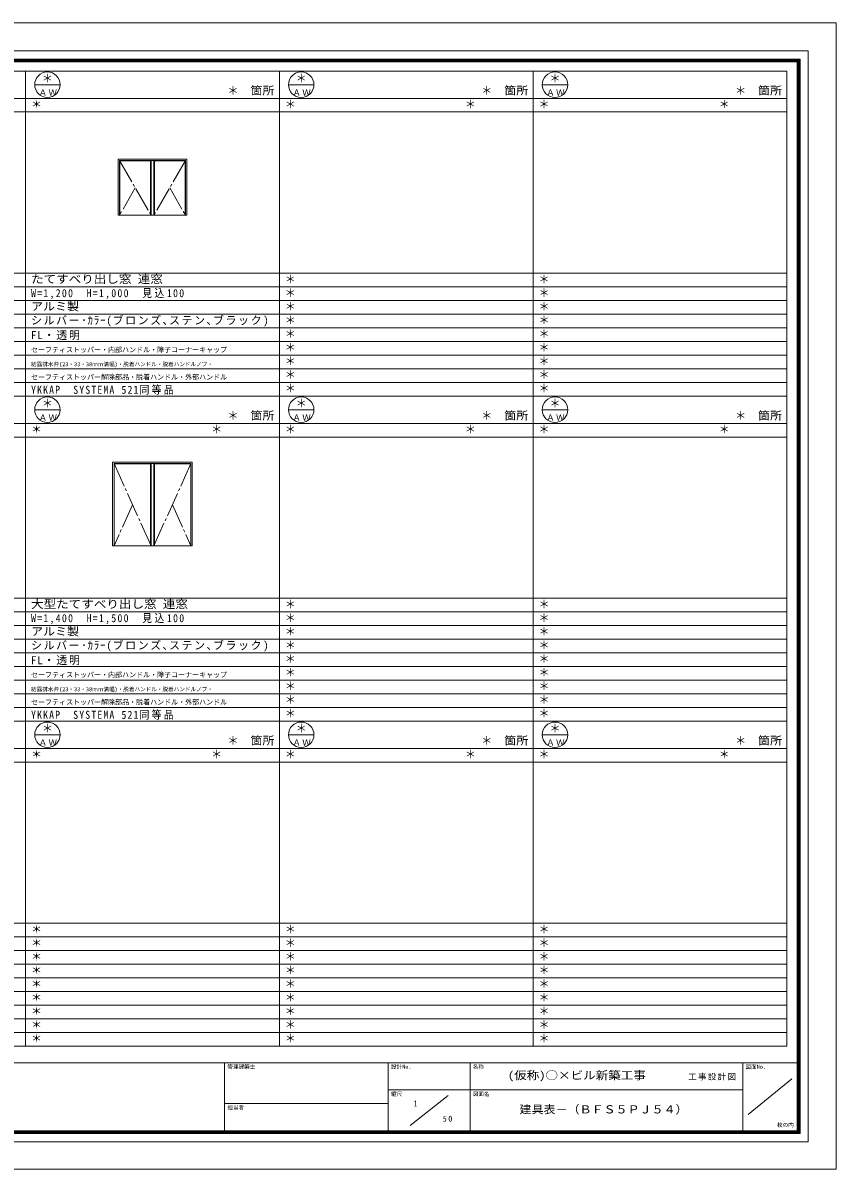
# Model space of a CAD drawing. Units: millimetres, scale not verified. Extents: x -14850 to 14850, y -10500 to 10500.
# Drawn here: x -49 to 14850, y -10500 to 10500 of the extents above; entities that cross this region are included whole.
import ezdxf
from ezdxf.enums import TextEntityAlignment as Align

# ---------------------------------------------------------------- set-up
doc = ezdxf.new("R2010")
doc.units = ezdxf.units.MM
doc.header["$LTSCALE"] = 50
doc.linetypes.add('CHAIN2', pattern=[12, 9, -1, 1, -1])
doc.layers.add('0-0_0', color=7, linetype='Continuous')
doc.layers.add('0-1_USER1', color=7, linetype='Continuous', lineweight=9)
doc.layers.add('0-2_YKK_ZWAK', color=4, linetype='Continuous', lineweight=9)
doc.styles.add('ＭＳ ゴシック', font='')
doc.styles.get('ＭＳ ゴシック').set_extended_font_data('MS Gothic')

msp = doc.modelspace()

# ---------------------------------------------------------------- linework, layer by layer
at = {"layer": '0-1_USER1'}
for p, q in [((-14850, 10500), (14850, 10500)), ((14850, -10500), (14850, 10500)), ((-14340.23, 9987.41), (14340.79, 9987.41)), ((14340.79, -9999.25), (14340.79, 9987.41)), ((-14190.23, 9837.97), (14190.23, 9837.97)), ((-14177.82, 9825.57), (14177.82, 9825.57)), ((-14164.85, 9812.59), (14165.42, 9812.59)), ((-14152.44, 9799.62), (14152.45, 9799.62)), ((-14140.04, 9787.22), (14140.04, 9787.22)), ((14140.04, -9799.06), (14140.04, 9787.22)), ((14152.45, -9812.03), (14152.45, 9799.62)), ((14165.42, -9825), (14165.42, 9812.59)), ((14177.82, -9837.41), (14177.82, 9825.57)), ((14190.23, -9849.81), (14190.23, 9837.97)), ((-13949.96, 9617.94), (13950.04, 9617.94)), ((0.04, -8247.06), (0.04, 9617.94)), ((4650.04, -8247.06), (4650.04, 9617.94)), ((9300.04, -8247.06), (9300.04, 9617.94)), ((13950.04, -8247.06), (13950.04, 9617.94)), ((166.71, 9367.94), (633.37, 9367.94)), ((4816.7, 9367.94), (5283.37, 9367.94)), ((9466.7, 9367.94), (9933.37, 9367.94)), ((-13949.96, 9117.94), (13950.04, 9117.94)), ((-13949.96, 8867.94), (13950.04, 8867.94)), ((-13949.96, 5912.94), (13950.04, 5912.94)), ((-13949.96, 5662.94), (13950.04, 5662.94)), ((-13949.96, 5412.94), (13950.04, 5412.94)), ((-13949.96, 5162.94), (13950.04, 5162.94)), ((-13949.96, 4912.94), (13950.04, 4912.94)), ((-13949.96, 4662.94), (13950.04, 4662.94)), ((-9299.96, 4412.94), (13950.04, 4412.94)), ((-9299.96, 4162.94), (13950.04, 4162.94)), ((-13949.96, 3912.94), (13950.04, 3912.94)), ((-13949.96, 3662.94), (13950.04, 3662.94)), ((166.71, 3412.94), (633.37, 3412.94)), ((4816.7, 3412.94), (5283.37, 3412.94)), ((9466.7, 3412.94), (9933.37, 3412.94)), ((-13949.96, 3162.94), (13950.04, 3162.94)), ((-13949.96, 2912.94), (13950.04, 2912.94)), ((-13949.96, -42.06), (13950.04, -42.06)), ((-13949.96, -292.06), (13950.04, -292.06)), ((-13949.96, -542.06), (13950.04, -542.06)), ((-13949.96, -792.06), (13950.04, -792.06)), ((-13949.96, -1042.06), (13950.04, -1042.06)), ((-13949.96, -1292.06), (13950.04, -1292.06)), ((-9299.96, -1542.06), (13950.04, -1542.06)), ((-9299.96, -1792.06), (13950.04, -1792.06)), ((-13949.96, -2042.06), (13950.04, -2042.06)), ((-13949.96, -2292.06), (13950.04, -2292.06)), ((166.71, -2542.06), (633.37, -2542.06)), ((4816.7, -2542.06), (5283.37, -2542.06)), ((9466.7, -2542.06), (9933.37, -2542.06)), ((-13949.96, -2792.06), (13950.04, -2792.06)), ((-13949.96, -3042.06), (13950.04, -3042.06)), ((-13949.96, -5997.06), (13950.04, -5997.06)), ((-13949.96, -6247.06), (13950.04, -6247.06)), ((-13949.96, -6497.06), (13950.04, -6497.06)), ((-13949.96, -6747.06), (13950.04, -6747.06)), ((-13949.96, -6997.06), (13950.04, -6997.06)), ((-13949.96, -7247.06), (13950.04, -7247.06)), ((-9299.96, -7497.06), (13950.04, -7497.06)), ((-9299.96, -7747.06), (13950.04, -7747.06)), ((-13949.96, -7997.06), (13950.04, -7997.06)), ((-13949.96, -8247.06), (13950.04, -8247.06)), ((-14190.23, -8550.56), (14190.23, -8550.56)), ((3646.81, -8550.56), (3646.81, -9849.81)), ((6644.55, -8550.56), (6644.55, -9849.81)), ((8143.42, -8550.56), (8143.42, -9849.81)), ((13140.79, -8550.56), (13140.79, -9849.81)), ((14040.23, -8848.87), (13240.6, -9498.5)), ((6644.55, -9049.62), (13140.79, -9049.62)), ((7744.17, -9148.87), (7043.8, -9699.25)), ((6644.55, -9299.44), (3646.81, -9299.44)), ((14190.23, -9849.81), (-14190.23, -9849.81)), ((14177.82, -9837.41), (-14177.82, -9837.41)), ((14165.42, -9825), (-14164.85, -9825)), ((14152.45, -9812.03), (-14152.44, -9812.03)), ((14140.04, -9799.06), (-14140.04, -9799.06)), ((14340.79, -9999.25), (-14340.23, -9999.25)), ((-14850, -10500), (14850, -10500))]:
    msp.add_line(p, q, dxfattribs=at)
for centre in [(400.04, 9367.94), (5050.04, 9367.94), (9700.04, 9367.94), (400.04, 3412.94), (5050.04, 3412.94), (9700.04, 3412.94), (400.04, -2542.06), (5050.04, -2542.06), (9700.04, -2542.06)]:
    msp.add_circle(centre, 233.33, dxfattribs=at)
at = {"layer": '0-2_YKK_ZWAK'}
for p, q in [((1695.04, 6975.44), (1695.04, 8005.44)), ((2955.04, 8005.44), (1695.04, 8005.44)), ((1720.04, 6975.44), (1720.04, 7980.43)), ((2930.04, 7980.43), (1720.04, 7980.43)), ((2300.04, 6975.44), (2300.04, 7980.43)), ((2350.04, 6975.44), (2350.04, 7980.43)), ((2930.04, 6975.44), (2930.04, 7980.43)), ((2955.04, 6975.44), (2955.04, 8005.44)), ((1725.04, 7975.44), (2287.54, 7975.44)), ((1725.04, 6975.44), (1725.04, 7975.44)), ((2287.54, 6975.44), (2287.54, 7975.44)), ((2362.54, 7975.44), (2925.04, 7975.44)), ((2362.54, 6975.44), (2362.54, 7975.44)), ((2925.04, 6975.44), (2925.04, 7975.44)), ((1695.04, 6975.44), (2955.04, 6975.44)), ((3055.04, 2450.44), (1595.04, 2450.44)), ((1595.04, 920.44), (1595.04, 2450.44)), ((3030.04, 2425.44), (1620.04, 2425.44)), ((1620.04, 920.44), (1620.04, 2425.44)), ((1625.04, 2420.44), (2287.54, 2420.44)), ((1625.04, 920.44), (1625.04, 2420.44)), ((2287.54, 920.44), (2287.54, 2420.44)), ((2300.04, 920.44), (2300.04, 2425.44)), ((2350.04, 920.44), (2350.04, 2425.44)), ((2362.54, 2420.44), (3025.04, 2420.44)), ((2362.54, 920.44), (2362.54, 2420.44)), ((3025.04, 920.44), (3025.04, 2420.44)), ((3030.04, 920.44), (3030.04, 2425.44)), ((3055.04, 920.44), (3055.04, 2450.44)), ((1595.04, 920.44), (3055.04, 920.44))]:
    msp.add_line(p, q, dxfattribs=at)
at = {"layer": '0-2_YKK_ZWAK', "linetype": 'CHAIN2'}
for p, q in [((1720.04, 7980.43), (2300.04, 6975.44)), ((2930.04, 7980.43), (2350.04, 6975.44)), ((2010.04, 7477.94), (1720.04, 6975.44)), ((2640.04, 7477.94), (2930.04, 6975.44)), ((1620.04, 2425.44), (2300.04, 920.44)), ((3030.04, 2425.44), (2350.04, 920.44)), ((1960.04, 1672.94), (1620.04, 920.44)), ((2690.04, 1672.94), (3030.04, 920.44))]:
    msp.add_line(p, q, dxfattribs=at)

# ---------------------------------------------------------------- texts
at = {"layer": '0-0_0', "style": 'ＭＳ ゴシック'}
for p in [(300.04, 9367.94), (4950.04, 9367.94), (9600.04, 9367.94), (3700.04, 9142.94), (8350.04, 9142.94), (13000.04, 9142.94), (100.04, 8892.94), (4750.04, 8892.94), (8050.04, 8892.94), (9400.04, 8892.94), (12700.04, 8892.94), (4750.04, 5687.94), (9400.04, 5687.94), (4750.04, 5437.94), (9400.04, 5437.94), (4750.04, 5187.94), (9400.04, 5187.94), (4750.04, 4937.94), (9400.04, 4937.94), (4750.04, 4687.94), (9400.04, 4687.94), (4750.04, 4437.94), (9400.04, 4437.94), (4750.04, 4187.94), (9400.04, 4187.94), (4750.04, 3937.94), (9400.04, 3937.94), (4750.04, 3687.94), (9400.04, 3687.94), (300.04, 3412.94), (4950.04, 3412.94), (9600.04, 3412.94), (3700.04, 3187.94), (8350.04, 3187.94), (13000.04, 3187.94), (100.04, 2937.94), (3400.04, 2937.94), (4750.04, 2937.94), (8050.04, 2937.94), (9400.04, 2937.94), (12700.04, 2937.94), (4750.04, -267.06), (9400.04, -267.06), (4750.04, -517.06), (9400.04, -517.06), (4750.04, -767.06), (9400.04, -767.06), (4750.04, -1017.06), (9400.04, -1017.06), (4750.04, -1267.06), (9400.04, -1267.06), (4750.04, -1517.06), (9400.04, -1517.06), (4750.04, -1767.06), (9400.04, -1767.06), (4750.04, -2017.06), (9400.04, -2017.06), (4750.04, -2267.06), (9400.04, -2267.06), (300.04, -2542.06), (4950.04, -2542.06), (9600.04, -2542.06), (3700.04, -2767.06), (8350.04, -2767.06), (13000.04, -2767.06), (100.04, -3017.06), (3400.04, -3017.06), (4750.04, -3017.06), (8050.04, -3017.06), (9400.04, -3017.06), (12700.04, -3017.06), (100.04, -6222.06), (4750.04, -6222.06), (9400.04, -6222.06), (100.04, -6472.06), (4750.04, -6472.06), (9400.04, -6472.06), (100.04, -6722.06), (4750.04, -6722.06), (9400.04, -6722.06), (100.04, -6972.06), (4750.04, -6972.06), (9400.04, -6972.06), (100.04, -7222.06), (4750.04, -7222.06), (9400.04, -7222.06), (100.04, -7472.06), (4750.04, -7472.06), (9400.04, -7472.06), (100.04, -7722.06), (4750.04, -7722.06), (9400.04, -7722.06), (100.04, -7972.06), (4750.04, -7972.06), (9400.04, -7972.06), (100.04, -8222.06), (4750.04, -8222.06), (9400.04, -8222.06)]:
    msp.add_text('＊', height=146.6, dxfattribs=at).set_placement(p, align=Align.BOTTOM_LEFT)
for s, width, p in [('たてすべり出し窓 連窓', 1.15, (100.04, 5687.94)), ('アルミ製', 1.1, (100.04, 5187.94)), ('大型たてすべり出し窓 連窓', 1.15, (100.04, -267.06)), ('アルミ製', 1.1, (100.04, -767.06))]:
    msp.add_text(s, height=146.6, dxfattribs=dict(at, width=width)).set_placement(p, align=Align.BOTTOM_LEFT)
at = {"layer": '0-0_0', "color": 4, "style": 'ＭＳ ゴシック'}
for s, height, p in [('セーフティストッパー・内部ハンドル・障子コーナーキャップ', 91.64, (100.04, 4437.94)), ('結露排水弁(23・33・38ｍｍ溝幅)・脱着ハンドル・脱着ハンドルノブ・', 73.31, (100.04, 4187.94)), ('セーフティストッパー解除部品・脱着ハンドル・外部ハンドル', 91.64, (100.04, 3937.94)), ('セーフティストッパー・内部ハンドル・障子コーナーキャップ', 91.64, (100.04, -1517.06)), ('結露排水弁(23・33・38ｍｍ溝幅)・脱着ハンドル・脱着ハンドルノブ・', 73.31, (100.04, -1767.06)), ('セーフティストッパー解除部品・脱着ハンドル・外部ハンドル', 91.64, (100.04, -2017.06))]:
    msp.add_text(s, height=height, dxfattribs=at).set_placement(p, align=Align.BOTTOM_LEFT)
at = {"layer": '0-0_0', "char_height": 146.6, "attachment_point": 7, "style": 'ＭＳ ゴシック'}
for s, insert in [('\\T1.26;\\W0.9;W=1,200\\~\\~H=1,000\\~\\~見込100', (100.04, 5437.94)), ('\\T1.15;シルバー･ｶﾗｰ(ブロンズ､ステン､ブラック)', (100.04, 4937.94)), ('\\T1.16;FL・透明', (100.04, 4687.94)), ('\\T1.23;\\W0.9;YKKAP\u3000SYSTEMA\\~521同等品', (100.04, 3687.94)), ('\\T1.26;\\W0.9;W=1,400\\~\\~H=1,500\\~\\~見込100', (100.04, -517.06)), ('\\T1.15;シルバー･ｶﾗｰ(ブロンズ､ステン､ブラック)', (100.04, -1017.06)), ('\\T1.16;FL・透明', (100.04, -1267.06)), ('\\T1.23;\\W0.9;YKKAP\u3000SYSTEMA\\~521同等品', (100.04, -2267.06))]:
    msp.add_mtext(s, dxfattribs=dict(at, insert=insert))
at = {"layer": '0-1_USER1', "style": 'ＭＳ ゴシック'}
for s, width, p in [('箇所', 1.1, (4120.04, 9142.94)), ('箇所', 1.1, (8770.04, 9142.94)), ('箇所', 1.1, (13420.04, 9142.94)), ('箇所', 1.1, (4120.04, 3187.94)), ('箇所', 1.1, (8770.04, 3187.94)), ('箇所', 1.1, (13420.04, 3187.94)), ('箇所', 1.1, (4120.04, -2767.06)), ('箇所', 1.1, (8770.04, -2767.06)), ('箇所', 1.1, (13420.04, -2767.06)), ('(仮称)○×ビル新築工事', 1.15, (8836.76, -8899.62)), ('建具表－（ＢＦＳ５ＰＪ５４）', 1.1, (9050.09, -9524.62))]:
    msp.add_text(s, height=146.6, dxfattribs=dict(at, width=width)).set_placement(p, align=Align.BOTTOM_LEFT)
at = {"layer": '0-1_USER1', "color": 4, "style": 'ＭＳ ゴシック'}
for s, p in [('管理建築士', (3696.81, -8683.68)), ('設計No.', (6694.55, -8683.68)), ('名称', (8193.42, -8683.68)), ('図面No.', (13190.79, -8683.68)), ('縮尺', (6694.55, -9182.74)), ('図面名', (8193.42, -9182.74)), ('担当者', (3696.81, -9432.56)), ('枚の内', (13767.38, -9748.88))]:
    msp.add_text(s, height=73.31, dxfattribs=at).set_placement(p, align=Align.BOTTOM_LEFT)
at = {"layer": '0-1_USER1', "style": 'ＭＳ ゴシック'}
msp.add_text('1', height=110, dxfattribs=at).set_placement((7106.95, -9386.28), align=Align.BOTTOM_LEFT)
at = {"layer": '0-1_USER1', "char_height": 110, "attachment_point": 7, "style": 'ＭＳ ゴシック'}
for s, insert in [('\\T1.17;ＡＷ', (240.04, 9167.94)), ('\\T1.17;ＡＷ', (4890.04, 9167.94)), ('\\T1.17;ＡＷ', (9540.04, 9167.94)), ('\\T1.17;ＡＷ', (240.04, 3212.94)), ('\\T1.17;ＡＷ', (4890.04, 3212.94)), ('\\T1.17;ＡＷ', (9540.04, 3212.94)), ('\\T1.17;ＡＷ', (240.04, -2742.06)), ('\\T1.17;ＡＷ', (4890.04, -2742.06)), ('\\T1.17;ＡＷ', (9540.04, -2742.06)), ('\\T1.17;工事設計図', (12140.79, -8874.62)), ('\\T1.36;\\W0.9;50', (7643.84, -9633.46))]:
    msp.add_mtext(s, dxfattribs=dict(at, insert=insert))

doc.saveas('drawing.dxf')
